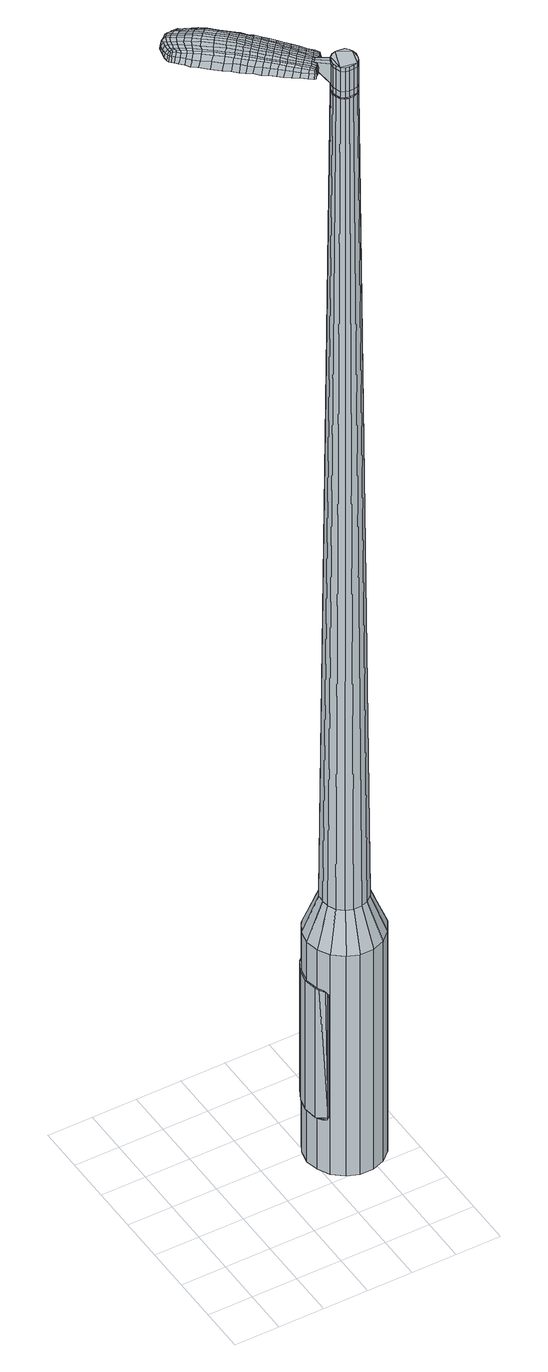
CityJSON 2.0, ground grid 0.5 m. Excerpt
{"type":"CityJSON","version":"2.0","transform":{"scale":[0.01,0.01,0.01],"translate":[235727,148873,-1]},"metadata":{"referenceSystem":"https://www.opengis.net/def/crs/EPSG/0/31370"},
"CityObjects":{
"object1":{"type":"GenericCityObject","attributes":{"cluster":100,"mean_distance_to_centroid":0.147,"new_centroid_x":235728.9,"new_centroid_y":148874.38,"mean_distance_to_camera":6.29,"H1":11.73,"H2":6.5,"Z_final":109.78,"cluster2":-1,"proj_x":235730.91,"proj_y":148871.99,"id_line":63006,"bearing_l":229.99,"distance":3.13,"orientation":"right","G_obj":139.99},"geometry":[{"type":"MultiSurface","lod":"2","boundaries":[[[0,1,2,3]],[[1,4,5,2]],[[4,6,7,5]],[[6,8,9,7]],[[8,10,11,9]],[[10,12,13,11]],[[12,14,15,13]],[[14,16,17,15]],[[16,18,19,17]],[[18,20,21,19]],[[20,22,23,21]],[[22,24,25,23]],[[24,26,27,25]],[[26,28,29,27]],[[28,30,31,29]],[[30,32,33,31]],[[32,34,35,33]],[[34,0,3,35]],[[36,37,38,39]],[[38,40,41,42]],[[41,43,42]],[[42,44,45,46]],[[45,47,46]],[[46,48,49,50]],[[49,51,50]],[[42,46,50,38]],[[50,52,39,38]],[[53,36,39]],[[2,5,7,35]],[[7,9,11,15]],[[11,13,15]],[[15,17,19,23]],[[19,21,23]],[[23,25,27,31]],[[27,29,31]],[[15,23,31,7]],[[31,33,35,7]],[[3,2,35]],[[1,0,54,55]],[[0,34,56,54]],[[34,32,57,56]],[[32,30,58,57]],[[30,28,59,58]],[[28,26,60,59]],[[26,24,61,60]],[[24,22,62,61]],[[22,20,63,62]],[[20,18,64,63]],[[18,16,65,64]],[[16,14,66,65]],[[14,12,67,66]],[[12,10,68,67]],[[10,8,69,68]],[[8,6,70,69]],[[6,4,71,70]],[[4,1,55,71]],[[55,54,72,73]],[[54,56,74,72]],[[56,57,75,74]],[[57,58,76,75]],[[58,59,77,76]],[[59,60,78,77]],[[60,61,79,78]],[[61,62,80,79]],[[62,63,81,80]],[[63,64,82,81]],[[64,65,83,82]],[[65,66,84,83]],[[66,67,85,84]],[[67,68,86,85]],[[68,69,87,86]],[[69,70,88,87]],[[70,71,89,88]],[[71,55,73,89]],[[90,91,92,93]],[[94,95,91,90]],[[96,97,95,94]],[[98,99,97,96]],[[100,101,99,98]],[[102,103,101,100]],[[104,105,103,102]],[[80,106,105,104]],[[107,108,106,80]],[[109,110,108,107]],[[83,111,110,109]],[[84,112,111,83]],[[85,113,112,84]],[[114,115,113,85]],[[116,117,115,114]],[[88,118,117,116]],[[119,120,118,88]],[[93,92,120,119]],[[121,122,123,124]],[[125,121,124,126]],[[127,125,126,128]],[[129,127,128,130]],[[131,129,130,132]],[[133,131,132,134]],[[135,133,134,136]],[[137,135,136,138]],[[139,137,138,140]],[[141,139,140,142]],[[143,141,142,144]],[[145,143,144,146]],[[147,145,146,148]],[[149,147,148,150]],[[151,149,150,152]],[[153,151,152,154]],[[73,72,90,93]],[[72,74,94,90]],[[74,75,96,94]],[[75,76,98,96]],[[76,77,100,98]],[[77,78,102,100]],[[78,79,104,102]],[[79,80,104]],[[81,107,80]],[[81,82,109,107]],[[82,83,109]],[[86,114,85]],[[86,87,116,114]],[[87,88,116]],[[89,119,88]],[[89,73,93,119]],[[155,156,92,91]],[[156,157,120,92]],[[157,118,120]],[[158,117,118]],[[158,159,115,117]],[[159,113,115]],[[160,110,111]],[[160,161,108,110]],[[161,106,108]],[[162,105,106]],[[162,163,103,105]],[[163,164,101,103]],[[164,165,99,101]],[[165,166,97,99]],[[166,167,95,97]],[[167,155,91,95]],[[39,52,153,168]],[[156,155,169,154]],[[53,39,168,122]],[[155,167,123,169]],[[36,53,122,121]],[[167,166,124,123]],[[37,36,121,125]],[[166,165,126,124]],[[38,37,125,127]],[[165,164,128,126]],[[40,38,127,129]],[[164,163,130,128]],[[41,40,129,131]],[[163,162,132,130]],[[43,41,131,133]],[[162,106,134,132]],[[42,43,133,135]],[[106,161,136,134]],[[44,42,135,137]],[[161,160,138,136]],[[45,44,137,139]],[[160,111,140,138]],[[47,45,139,141]],[[111,112,142,140]],[[46,47,141,143]],[[112,113,144,142]],[[48,46,143,145]],[[113,159,146,144]],[[49,48,145,147]],[[159,158,148,146]],[[51,49,147,149]],[[158,118,150,148]],[[50,51,149,151]],[[118,157,152,150]],[[52,50,151,153]],[[157,156,154,152]],[[153,154,170,171]],[[154,169,172,170]],[[169,123,173,172]],[[123,122,174,173]],[[122,168,175,174]],[[168,153,171,175]],[[176,177,178,179]],[[180,176,179,181]],[[176,180,182,183]],[[177,176,183,184]],[[185,186,187,188]],[[189,185,188,190]],[[185,189,191,192]],[[186,185,192,193]],[[194,195,196,197]],[[198,194,197,199]],[[194,198,200,201]],[[195,194,201,202]],[[203,204,205,206]],[[207,203,206,208]],[[203,207,209,210]],[[204,203,210,211]],[[212,213,214,215]],[[216,212,215,217]],[[212,216,218,219]],[[213,212,219,220]],[[221,222,223,224]],[[225,221,224,226]],[[221,225,227,228]],[[222,221,228,229]],[[230,231,232,233]],[[222,230,233,223]],[[230,222,229,234]],[[231,230,234,235]],[[236,237,238,239]],[[231,236,239,232]],[[236,231,235,240]],[[237,236,240,241]],[[242,180,181,243]],[[237,242,243,238]],[[242,237,241,244]],[[180,242,244,182]],[[245,246,247,248]],[[249,245,248,250]],[[245,249,251,252]],[[246,245,252,253]],[[254,255,256,257]],[[246,254,257,247]],[[254,246,253,258]],[[255,254,258,259]],[[260,261,262,263]],[[255,260,263,256]],[[260,255,259,264]],[[261,260,264,265]],[[266,267,268,269]],[[261,266,269,262]],[[266,261,265,270]],[[267,266,270,271]],[[272,177,184,273]],[[267,272,273,268]],[[272,267,271,274]],[[177,272,274,178]],[[275,276,277,278]],[[279,275,278,280]],[[275,279,281,282]],[[276,275,282,283]],[[284,285,286,287]],[[276,284,287,277]],[[284,276,283,288]],[[285,284,288,289]],[[290,291,292,293]],[[285,290,293,286]],[[290,285,289,294]],[[291,290,294,295]],[[296,189,190,297]],[[291,296,297,292]],[[296,291,295,298]],[[189,296,298,191]],[[299,300,301,302]],[[303,299,302,304]],[[299,303,305,306]],[[300,299,306,307]],[[308,309,310,311]],[[300,308,311,301]],[[308,300,307,312]],[[309,308,312,313]],[[314,315,316,317]],[[309,314,317,310]],[[314,309,313,318]],[[315,314,318,319]],[[320,321,322,323]],[[315,320,323,316]],[[320,315,319,324]],[[321,320,324,325]],[[326,186,193,327]],[[321,326,327,322]],[[326,321,325,328]],[[186,326,328,187]],[[329,215,214,330]],[[331,329,330,332]],[[329,331,333,334]],[[215,329,334,217]],[[335,331,332,336]],[[337,335,336,338]],[[335,337,339,340]],[[331,335,340,333]],[[341,337,338,342]],[[343,341,342,344]],[[341,343,345,346]],[[337,341,346,339]],[[347,343,344,348]],[[349,347,348,350]],[[347,349,351,352]],[[343,347,352,345]],[[353,349,350,354]],[[204,353,354,205]],[[353,204,211,355]],[[349,353,355,351]],[[356,357,202,201]],[[358,356,201,200]],[[356,358,359,360]],[[357,356,360,361]],[[362,363,361,360]],[[364,362,360,359]],[[362,364,365,366]],[[363,362,366,367]],[[368,369,367,366]],[[370,368,366,365]],[[368,370,371,372]],[[369,368,372,373]],[[374,375,373,372]],[[376,374,372,371]],[[374,376,209,207]],[[375,374,207,208]],[[377,378,379,380]],[[279,377,380,281]],[[377,279,280,381]],[[378,377,381,382]],[[383,198,199,384]],[[378,383,384,379]],[[383,378,382,385]],[[198,383,385,200]],[[386,387,388,389]],[[225,386,389,227]],[[386,225,226,390]],[[387,386,390,391]],[[392,393,394,395]],[[387,392,395,388]],[[392,387,391,396]],[[393,392,396,397]],[[398,195,202,399]],[[393,398,399,394]],[[398,393,397,400]],[[195,398,400,196]],[[401,402,403,404]],[[183,401,404,184]],[[401,183,182,405]],[[402,401,405,406]],[[407,408,409,410]],[[402,407,410,403]],[[407,402,406,411]],[[408,407,411,412]],[[413,206,205,414]],[[408,413,414,409]],[[413,408,412,415]],[[206,413,415,208]],[[416,417,418,419]],[[188,416,419,190]],[[416,188,187,420]],[[417,416,420,421]],[[422,210,209,423]],[[417,422,423,418]],[[422,417,421,424]],[[210,422,424,211]],[[425,426,427,428]],[[303,425,428,305]],[[425,303,304,429]],[[426,425,429,430]],[[431,216,217,432]],[[426,431,432,427]],[[431,426,430,433]],[[216,431,433,218]],[[434,435,436,437]],[[249,434,437,251]],[[434,249,250,438]],[[435,434,438,439]],[[440,441,442,443]],[[435,440,443,436]],[[440,435,439,444]],[[441,440,444,445]],[[446,213,220,447]],[[441,446,447,442]],[[446,441,445,448]],[[213,446,448,214]],[[449,450,439,438]],[[248,449,438,250]],[[449,248,247,451]],[[450,449,451,452]],[[453,454,445,444]],[[450,453,444,439]],[[453,450,452,455]],[[454,453,455,456]],[[457,330,214,448]],[[454,457,448,445]],[[457,454,456,458]],[[330,457,458,332]],[[459,460,461,462]],[[306,459,462,307]],[[459,306,305,428]],[[460,459,428,427]],[[463,334,333,464]],[[460,463,464,461]],[[463,460,427,432]],[[334,463,432,217]],[[465,466,452,451]],[[257,465,451,247]],[[465,257,256,467]],[[466,465,467,468]],[[469,470,456,455]],[[466,469,455,452]],[[469,466,468,471]],[[470,469,471,472]],[[473,336,332,458]],[[470,473,458,456]],[[473,470,472,474]],[[336,473,474,338]],[[475,476,477,478]],[[312,475,478,313]],[[475,312,307,462]],[[476,475,462,461]],[[479,340,339,480]],[[476,479,480,477]],[[479,476,461,464]],[[340,479,464,333]],[[481,482,468,467]],[[263,481,467,256]],[[481,263,262,483]],[[482,481,483,484]],[[485,486,472,471]],[[482,485,471,468]],[[485,482,484,487]],[[486,485,487,488]],[[489,342,338,474]],[[486,489,474,472]],[[489,486,488,490]],[[342,489,490,344]],[[491,492,493,494]],[[318,491,494,319]],[[491,318,313,478]],[[492,491,478,477]],[[495,346,345,496]],[[492,495,496,493]],[[495,492,477,480]],[[346,495,480,339]],[[497,498,484,483]],[[269,497,483,262]],[[497,269,268,499]],[[498,497,499,500]],[[501,502,488,487]],[[498,501,487,484]],[[501,498,500,503]],[[502,501,503,504]],[[505,348,344,490]],[[502,505,490,488]],[[505,502,504,506]],[[348,505,506,350]],[[507,508,509,510]],[[324,507,510,325]],[[507,324,319,494]],[[508,507,494,493]],[[511,352,351,512]],[[508,511,512,509]],[[511,508,493,496]],[[352,511,496,345]],[[513,514,500,499]],[[273,513,499,268]],[[513,273,184,404]],[[514,513,404,403]],[[515,516,504,503]],[[514,515,503,500]],[[515,514,403,410]],[[516,515,410,409]],[[517,354,350,506]],[[516,517,506,504]],[[517,516,409,414]],[[354,517,414,205]],[[518,519,421,420]],[[328,518,420,187]],[[518,328,325,510]],[[519,518,510,509]],[[520,355,211,424]],[[519,520,424,421]],[[520,519,509,512]],[[355,520,512,351]],[[521,522,382,381]],[[278,521,381,280]],[[521,278,277,523]],[[522,521,523,524]],[[525,358,200,385]],[[522,525,385,382]],[[525,522,524,526]],[[358,525,526,359]],[[527,528,529,530]],[[228,527,530,229]],[[527,228,227,389]],[[528,527,389,388]],[[531,532,533,534]],[[528,531,534,529]],[[531,528,388,395]],[[532,531,395,394]],[[535,357,361,536]],[[532,535,536,533]],[[535,532,394,399]],[[357,535,399,202]],[[537,538,524,523]],[[287,537,523,277]],[[537,287,286,539]],[[538,537,539,540]],[[541,364,359,526]],[[538,541,526,524]],[[541,538,540,542]],[[364,541,542,365]],[[543,544,545,546]],[[234,543,546,235]],[[543,234,229,530]],[[544,543,530,529]],[[547,548,549,550]],[[544,547,550,545]],[[547,544,529,534]],[[548,547,534,533]],[[551,363,367,552]],[[548,551,552,549]],[[551,548,533,536]],[[363,551,536,361]],[[553,554,540,539]],[[293,553,539,286]],[[553,293,292,555]],[[554,553,555,556]],[[557,370,365,542]],[[554,557,542,540]],[[557,554,556,558]],[[370,557,558,371]],[[559,560,561,562]],[[240,559,562,241]],[[559,240,235,546]],[[560,559,546,545]],[[563,564,565,566]],[[560,563,566,561]],[[563,560,545,550]],[[564,563,550,549]],[[567,369,373,568]],[[564,567,568,565]],[[567,564,549,552]],[[369,567,552,367]],[[569,570,556,555]],[[297,569,555,292]],[[569,297,190,419]],[[570,569,419,418]],[[571,376,371,558]],[[570,571,558,556]],[[571,570,418,423]],[[376,571,423,209]],[[572,573,406,405]],[[244,572,405,182]],[[572,244,241,562]],[[573,572,562,561]],[[574,575,412,411]],[[573,574,411,406]],[[574,573,561,566]],[[575,574,566,565]],[[576,375,208,415]],[[575,576,415,412]],[[576,575,565,568]],[[375,576,568,373]],[[577,578,579,580]],[[580,579,581,582]],[[583,581,579,584]],[[584,579,578,585]],[[586,587,588,589]],[[589,588,590,591]],[[592,590,588,593]],[[593,588,587,594]],[[595,596,597,598]],[[598,597,599,600]],[[601,599,597,602]],[[602,597,596,603]],[[604,605,606,607]],[[607,606,608,609]],[[610,608,606,611]],[[611,606,605,612]],[[613,614,615,616]],[[616,615,617,618]],[[619,617,615,620]],[[620,615,614,621]],[[622,623,624,625]],[[625,624,626,627]],[[628,626,624,629]],[[629,624,623,630]],[[631,632,633,634]],[[634,633,623,622]],[[630,623,633,635]],[[635,633,632,636]],[[637,638,639,640]],[[640,639,632,631]],[[636,632,639,641]],[[641,639,638,642]],[[582,581,643,644]],[[644,643,638,637]],[[642,638,643,645]],[[645,643,581,583]],[[646,647,648,649]],[[649,648,650,651]],[[652,650,648,653]],[[653,648,647,654]],[[655,656,657,658]],[[658,657,647,646]],[[654,647,657,659]],[[659,657,656,660]],[[661,662,663,664]],[[664,663,656,655]],[[660,656,663,665]],[[665,663,662,666]],[[667,668,669,670]],[[670,669,662,661]],[[666,662,669,671]],[[671,669,668,672]],[[585,578,673,674]],[[674,673,668,667]],[[672,668,673,675]],[[675,673,578,577]],[[676,677,678,679]],[[679,678,680,681]],[[682,680,678,683]],[[683,678,677,684]],[[685,686,687,688]],[[688,687,677,676]],[[684,677,687,689]],[[689,687,686,690]],[[691,692,693,694]],[[694,693,686,685]],[[690,686,693,695]],[[695,693,692,696]],[[591,590,697,698]],[[698,697,692,691]],[[696,692,697,699]],[[699,697,590,592]],[[700,701,702,703]],[[703,702,704,705]],[[706,704,702,707]],[[707,702,701,708]],[[709,710,711,712]],[[712,711,701,700]],[[708,701,711,713]],[[713,711,710,714]],[[715,716,717,718]],[[718,717,710,709]],[[714,710,717,719]],[[719,717,716,720]],[[721,722,723,724]],[[724,723,716,715]],[[720,716,723,725]],[[725,723,722,726]],[[594,587,727,728]],[[728,727,722,721]],[[726,722,727,729]],[[729,727,587,586]],[[613,616,730,731]],[[731,730,732,733]],[[734,732,730,735]],[[735,730,616,618]],[[733,732,736,737]],[[737,736,738,739]],[[740,738,736,741]],[[741,736,732,734]],[[739,738,742,743]],[[743,742,744,745]],[[746,744,742,747]],[[747,742,738,740]],[[745,744,748,749]],[[749,748,750,751]],[[752,750,748,753]],[[753,748,744,746]],[[751,750,754,755]],[[755,754,605,604]],[[612,605,754,756]],[[756,754,750,752]],[[603,757,758,602]],[[602,758,759,601]],[[760,759,758,761]],[[761,758,757,762]],[[762,763,764,761]],[[761,764,765,760]],[[766,765,764,767]],[[767,764,763,768]],[[768,769,770,767]],[[767,770,771,766]],[[772,771,770,773]],[[773,770,769,774]],[[774,775,776,773]],[[773,776,777,772]],[[610,777,776,608]],[[608,776,775,609]],[[778,779,780,781]],[[781,780,680,682]],[[681,680,780,782]],[[782,780,779,783]],[[600,599,784,785]],[[785,784,779,778]],[[783,779,784,786]],[[786,784,599,601]],[[787,788,789,790]],[[790,789,626,628]],[[627,626,789,791]],[[791,789,788,792]],[[793,794,795,796]],[[796,795,788,787]],[[792,788,795,797]],[[797,795,794,798]],[[603,596,799,800]],[[800,799,794,793]],[[798,794,799,801]],[[801,799,596,595]],[[802,803,804,805]],[[805,804,584,585]],[[583,584,804,806]],[[806,804,803,807]],[[808,809,810,811]],[[811,810,803,802]],[[807,803,810,812]],[[812,810,809,813]],[[604,607,814,815]],[[815,814,809,808]],[[813,809,814,816]],[[816,814,607,609]],[[817,818,819,820]],[[820,819,589,591]],[[586,589,819,821]],[[821,819,818,822]],[[610,611,823,824]],[[824,823,818,817]],[[822,818,823,825]],[[825,823,611,612]],[[826,827,828,829]],[[829,828,704,706]],[[705,704,828,830]],[[830,828,827,831]],[[618,617,832,833]],[[833,832,827,826]],[[831,827,832,834]],[[834,832,617,619]],[[835,836,837]],[[837,836,650,652]],[[651,650,836,838]],[[839,840,841,842]],[[842,841,836,835]],[[838,836,841,843]],[[843,841,840,844]],[[621,614,845,846]],[[846,845,840,839]],[[844,840,845,847]],[[847,845,614,613]],[[848,849,838]],[[838,849,649,651]],[[646,649,849,850]],[[850,849,848,851]],[[844,852,853,843]],[[843,853,848,838]],[[851,848,853,854]],[[854,853,852,855]],[[613,731,856,847]],[[847,856,852,844]],[[855,852,856,857]],[[857,856,731,733]],[[858,859,860]],[[860,859,707,708]],[[706,707,859,829]],[[829,859,858,826]],[[734,735,861,862]],[[862,861,858,860]],[[826,858,861,833]],[[833,861,735,618]],[[851,863,864,850]],[[850,864,658,646]],[[655,658,864,865]],[[865,864,863,866]],[[855,867,868,854]],[[854,868,863,851]],[[866,863,868,869]],[[869,868,867,870]],[[733,737,871,857]],[[857,871,867,855]],[[870,867,871,872]],[[872,871,737,739]],[[873,874,875,876]],[[876,875,713,714]],[[708,713,875,860]],[[875,874,860]],[[740,741,877,878]],[[878,877,874,873]],[[860,874,877,862]],[[862,877,741,734]],[[866,879,880,865]],[[865,880,664,655]],[[661,664,880,881]],[[881,880,879,882]],[[870,883,884,869]],[[869,884,879,866]],[[882,879,884,885]],[[885,884,883,886]],[[739,743,887,872]],[[872,887,883,870]],[[886,883,887,888]],[[888,887,743,745]],[[889,890,891,892]],[[892,891,719,720]],[[714,719,891,876]],[[876,891,890,873]],[[746,747,893,894]],[[894,893,890,889]],[[873,890,893,878]],[[878,893,747,740]],[[882,895,896,881]],[[881,896,670,661]],[[667,670,896,897]],[[897,896,895,898]],[[886,899,900,885]],[[885,900,895,882]],[[898,895,900,901]],[[901,900,899,902]],[[745,749,903,888]],[[888,903,899,886]],[[902,899,903,904]],[[904,903,749,751]],[[905,906,907,908]],[[908,907,725,726]],[[720,725,907,892]],[[892,907,906,889]],[[752,753,909,910]],[[910,909,906,905]],[[889,906,909,894]],[[894,909,753,746]],[[898,911,912,897]],[[897,912,674,667]],[[585,674,912,805]],[[805,912,911,802]],[[902,913,914,901]],[[901,914,911,898]],[[802,911,914,811]],[[811,914,913,808]],[[751,755,915,904]],[[904,915,913,902]],[[808,913,915,815]],[[815,915,755,604]],[[822,916,917,821]],[[821,917,729,586]],[[726,729,917,908]],[[908,917,916,905]],[[612,756,918,825]],[[825,918,916,822]],[[905,916,918,910]],[[910,918,756,752]],[[783,919,920,782]],[[782,920,679,681]],[[676,679,920,921]],[[921,920,919,922]],[[601,759,923,786]],[[786,923,919,783]],[[922,919,923,924]],[[924,923,759,760]],[[925,926,927,928]],[[928,927,629,630]],[[628,629,927,790]],[[790,927,926,787]],[[929,930,931,932]],[[932,931,926,925]],[[787,926,931,796]],[[796,931,930,793]],[[762,757,933,934]],[[934,933,930,929]],[[793,930,933,800]],[[800,933,757,603]],[[922,935,936,921]],[[921,936,688,676]],[[685,688,936,937]],[[937,936,935,938]],[[760,765,939,924]],[[924,939,935,922]],[[938,935,939,940]],[[940,939,765,766]],[[941,942,943,944]],[[944,943,635,636]],[[630,635,943,928]],[[928,943,942,925]],[[945,946,947,948]],[[948,947,942,941]],[[925,942,947,932]],[[932,947,946,929]],[[768,763,949,950]],[[950,949,946,945]],[[929,946,949,934]],[[934,949,763,762]],[[938,951,952,937]],[[937,952,694,685]],[[691,694,952,953]],[[953,952,951,954]],[[766,771,955,940]],[[940,955,951,938]],[[954,951,955,956]],[[956,955,771,772]],[[957,958,959,960]],[[960,959,641,642]],[[636,641,959,944]],[[944,959,958,941]],[[961,962,963,964]],[[964,963,958,957]],[[941,958,963,948]],[[948,963,962,945]],[[774,769,965,966]],[[966,965,962,961]],[[945,962,965,950]],[[950,965,769,768]],[[954,967,968,953]],[[953,968,698,691]],[[591,698,968,820]],[[820,968,967,817]],[[772,777,969,956]],[[956,969,967,954]],[[817,967,969,824]],[[824,969,777,610]],[[807,970,971,806]],[[806,971,645,583]],[[642,645,971,960]],[[960,971,970,957]],[[813,972,973,812]],[[812,973,970,807]],[[957,970,973,964]],[[964,973,972,961]],[[609,775,974,816]],[[816,974,972,813]],[[961,972,974,966]],[[966,974,775,774]],[[577,580,179,178]],[[580,582,181,179]],[[592,593,192,191]],[[593,594,193,192]],[[595,598,197,196]],[[598,600,199,197]],[[619,620,219,218]],[[620,621,220,219]],[[622,625,224,223]],[[625,627,226,224]],[[631,634,233,232]],[[634,622,223,233]],[[637,640,239,238]],[[640,631,232,239]],[[582,644,243,181]],[[644,637,238,243]],[[652,653,252,251]],[[653,654,253,252]],[[654,659,258,253]],[[659,660,259,258]],[[660,665,264,259]],[[665,666,265,264]],[[666,671,270,265]],[[671,672,271,270]],[[672,675,274,271]],[[675,577,178,274]],[[682,683,282,281]],[[683,684,283,282]],[[684,689,288,283]],[[689,690,289,288]],[[690,695,294,289]],[[695,696,295,294]],[[696,699,298,295]],[[699,592,191,298]],[[700,703,302,301]],[[703,705,304,302]],[[709,712,311,310]],[[712,700,301,311]],[[715,718,317,316]],[[718,709,310,317]],[[721,724,323,322]],[[724,715,316,323]],[[594,728,327,193]],[[728,721,322,327]],[[778,781,380,379]],[[781,682,281,380]],[[600,785,384,199]],[[785,778,379,384]],[[627,791,390,226]],[[791,792,391,390]],[[792,797,396,391]],[[797,798,397,396]],[[798,801,400,397]],[[801,595,196,400]],[[705,830,429,304]],[[830,831,430,429]],[[831,834,433,430]],[[834,619,218,433]],[[835,837,437,436]],[[837,652,251,437]],[[839,842,443,442]],[[842,835,436,443]],[[621,846,447,220]],[[846,839,442,447]],[[975,976,977,978]],[[979,980,978,977]],[[981,982,983,984]],[[985,986,987,988]],[[976,989,990,977]],[[991,979,977,990]],[[992,981,984,993]],[[994,995,986,985]],[[989,996,997,990]],[[997,998,991,990]],[[999,992,993,1000]],[[1001,995,994,1002]],[[996,1003,1004,997]],[[1004,1005,998,997]],[[1006,999,1000,1007]],[[1008,1001,1002,1009]],[[1010,1011,1012,1013]],[[1014,1015,1011,1010]],[[1014,1016,1017,1015]],[[1016,1018,1019,1017]],[[1020,1021,1022,1023]],[[1024,1021,1020]],[[1025,1026,1021,1024]],[[1027,1028,1026,1025]],[[1023,1012,1011,1020]],[[1020,1011,1015,1024]],[[1015,1017,1025,1024]],[[1017,1019,1027,1025]],[[984,983,980,979]],[[993,984,979,991]],[[998,1000,993,991]],[[1005,1007,1000,998]],[[985,988,982,981]],[[994,985,981,992]],[[1002,994,992,999]],[[1009,1002,999,1006]],[[986,1010,1013,987]],[[995,1014,1010,986]],[[1016,1014,995,1001]],[[1018,1016,1001,1008]],[[1029,1030,1031,1032]],[[1031,1033,1034,1035]],[[1031,1035,1036,1037]],[[1031,1037,1032]],[[1038,1029,1032,1039]],[[1040,1039,1032,1041]],[[1042,1041,1032]],[[1043,1031,1030,1044]],[[1045,1043,1044,1046]],[[1047,1045,1046,1048]],[[1049,1047,1048,1050]],[[1051,1049,1050,1052]],[[1052,1053,1054,1055]],[[1052,1055,1056,1057]],[[1052,1057,1058,1059]],[[1058,1060,1061,1062]],[[1058,1062,1063,1064]],[[1058,1064,1059]],[[1052,1059,1051]],[[1065,1066,1030,1029]],[[1067,1068,1033,1031]],[[1069,1070,1042,1032]],[[1066,1071,1044,1030]],[[1072,1067,1031,1043]],[[1071,1073,1046,1044]],[[1074,1072,1043,1045]],[[1073,1075,1048,1046]],[[1076,1074,1045,1047]],[[1075,1077,1050,1048]],[[1078,1076,1047,1049]],[[1077,1079,1052,1050]],[[1080,1078,1049,1051]],[[1079,1081,1053,1052]],[[1082,1083,1060,1058]],[[1084,1080,1051,1059]],[[1054,1053,1081,1085]],[[1055,1054,1085,1086]],[[1056,1055,1086,1087]],[[1057,1056,1087,1088]],[[1058,1057,1088,1082]],[[1089,1065,1029,1038]],[[1090,1089,1038,1039]],[[1091,1090,1039,1040]],[[1092,1091,1040,1041]],[[1070,1092,1041,1042]],[[1034,1033,1068,1093]],[[1061,1060,1083,1094]],[[1035,1034,1093,1095]],[[1036,1035,1095,1096]],[[1037,1036,1096,1097]],[[1032,1037,1097,1069]],[[1062,1061,1094,1098]],[[1063,1062,1098,1099]],[[1064,1063,1099,1100]],[[1059,1064,1100,1084]]]}]}
},
"vertices":[
[155,165,384],[167,175,384],[167,175,96],[155,165,96],[180,180,384],[180,180,96],[195,180,384],[195,180,96],[209,175,384],[209,175,96],[220,165,384],[220,165,96],[228,153,384],[228,153,96],[230,138,384],[230,138,96],[228,124,384],[228,124,96],[220,111,384],[220,111,96],[209,101,384],[209,101,96],[195,96,384],[195,96,96],[180,96,384],[180,96,96],[167,101,384],[167,101,96],[155,111,384],[155,111,96],[148,124,384],[148,124,96],[145,138,384],[145,138,96],[148,153,384],[148,153,96],[174,138,1524],[175,134,1524],[177,129,1524],[177,147,1524],[181,126,1524],[185,125,1524],[195,126,1524],[190,125,1524],[198,129,1524],[200,134,1524],[200,143,1524],[201,138,1524],[198,147,1524],[195,150,1524],[185,151,1524],[190,151,1524],[181,150,1524],[175,143,1524],[168,154,429],[175,160,429],[164,147,429],[163,138,429],[164,130,429],[168,122,429],[175,116,429],[183,113,429],[192,113,429],[200,116,429],[207,122,429],[211,129,429],[213,138,429],[211,147,429],[207,154,429],[200,160,429],[192,163,429],[183,163,429],[177,147,1483],[181,150,1483],[175,143,1483],[174,138,1483],[175,134,1483],[177,129,1483],[181,126,1483],[185,125,1483],[190,125,1483],[195,126,1483],[198,129,1483],[200,134,1483],[201,138,1483],[200,143,1483],[198,147,1483],[195,150,1483],[190,151,1483],[185,151,1483],[178,146,1483],[178,146,1485],[181,149,1485],[181,149,1483],[176,143,1483],[176,143,1485],[175,138,1483],[175,138,1485],[176,134,1483],[176,134,1485],[178,130,1483],[178,130,1485],[181,127,1483],[181,127,1485],[186,125,1483],[186,125,1485],[190,125,1485],[194,127,1483],[194,127,1485],[198,130,1483],[198,130,1485],[200,134,1485],[201,138,1485],[200,143,1485],[198,146,1483],[198,146,1485],[194,149,1483],[194,149,1485],[190,151,1485],[186,151,1483],[186,151,1485],[174,138,1519],[175,143,1519],[175,143,1493],[174,138,1493],[175,134,1519],[175,134,1493],[177,129,1519],[177,129,1493],[181,126,1519],[181,126,1493],[185,125,1519],[185,125,1493],[190,125,1519],[190,125,1493],[195,126,1519],[195,126,1493],[198,129,1519],[198,129,1493],[200,134,1519],[200,134,1493],[201,138,1519],[201,138,1493],[200,143,1519],[200,143,1493],[198,147,1519],[198,147,1493],[195,150,1519],[195,150,1493],[190,151,1519],[190,151,1493],[185,151,1519],[185,151,1493],[181,150,1519],[181,150,1493],[177,147,1485],[181,150,1485],[185,151,1485],[195,150,1485],[198,147,1485],[198,129,1485],[195,126,1485],[185,125,1485],[181,126,1485],[177,129,1485],[175,134,1485],[174,138,1485],[175,143,1485],[177,147,1519],[177,147,1493],[165,161,1513],[165,161,1518],[163,159,1513],[161,156,1513],[161,156,1518],[163,159,1518],[119,221,1519],[124,217,1518],[124,219,1509],[119,223,1510],[113,227,1519],[113,229,1510],[112,225,1526],[119,220,1525],[124,215,1525],[94,192,1519],[100,188,1518],[101,188,1525],[96,193,1525],[87,197,1519],[89,198,1526],[85,197,1510],[92,192,1510],[98,187,1509],[49,253,1519],[52,255,1519],[51,256,1513],[48,253,1513],[47,249,1519],[47,249,1513],[49,248,1524],[50,252,1524],[53,254,1524],[106,205,1530],[112,200,1529],[114,203,1529],[108,208,1530],[99,211,1531],[101,214,1531],[96,208,1530],[104,202,1530],[109,198,1529],[168,153,1512],[170,155,1512],[169,156,1517],[167,154,1517],[166,151,1512],[165,152,1517],[165,151,1506],[167,154,1506],[169,156,1506],[73,258,1519],[76,257,1519],[76,258,1512],[73,260,1512],[71,259,1518],[71,261,1512],[71,258,1522],[72,257,1523],[75,255,1524],[80,254,1519],[84,251,1519],[84,252,1512],[80,256,1512],[79,253,1524],[84,249,1525],[89,247,1519],[95,242,1519],[95,244,1511],[89,249,1511],[88,246,1526],[95,241,1526],[104,235,1519],[104,237,1510],[103,233,1526],[173,171,1513],[167,176,1513],[167,175,1518],[173,169,1517],[177,167,1512],[175,167,1516],[177,168,1506],[173,172,1507],[167,177,1507],[162,181,1514],[156,186,1515],[156,185,1520],[162,180,1519],[162,183,1507],[156,188,1507],[151,191,1515],[146,197,1516],[145,195,1522],[151,190,1521],[151,193,1508],[146,198,1508],[140,202,1517],[135,207,1517],[135,205,1524],[140,200,1523],[140,204,1508],[135,209,1509],[130,212,1518],[129,210,1524],[130,214,1509],[49,232,1519],[51,229,1519],[53,230,1524],[50,232,1523],[48,234,1518],[49,234,1522],[46,233,1512],[48,231,1512],[50,229,1512],[55,226,1519],[59,222,1519],[60,222,1525],[56,226,1524],[53,225,1512],[57,221,1512],[63,217,1519],[69,212,1519],[71,213,1526],[65,218,1526],[61,217,1511],[67,212,1511],[78,205,1519],[80,205,1526],[76,205,1510],[153,148,1513],[147,152,1513],[146,152,1507],[152,147,1507],[158,145,1512],[157,144,1506],[158,146,1516],[154,148,1517],[148,153,1518],[141,157,1514],[135,161,1515],[133,161,1507],[139,156,1507],[142,157,1519],[136,162,1520],[129,166,1515],[123,170,1516],[121,170,1508],[127,165,1508],[131,166,1521],[125,171,1522],[117,174,1517],[111,179,1517],[109,179,1509],[115,174,1508],[119,175,1523],[113,179,1524],[105,183,1518],[103,183,1509],[107,184,1524],[163,158,1519],[165,160,1519],[157,162,1520],[159,164,1520],[155,160,1520],[161,155,1519],[151,167,1522],[153,169,1522],[146,172,1523],[147,174,1523],[144,170,1523],[149,165,1521],[140,177,1524],[142,179,1524],[134,181,1525],[136,184,1525],[132,179,1525],[138,174,1524],[129,186,1526],[131,188,1526],[123,191,1527],[125,193,1527],[121,188,1527],[126,184,1526],[117,196,1528],[119,198,1528],[115,193,1528],[53,250,1527],[55,252,1527],[51,246,1526],[54,243,1527],[56,247,1528],[59,250,1528],[61,243,1529],[63,245,1529],[59,239,1528],[64,234,1530],[67,238,1530],[69,241,1530],[72,233,1531],[75,236,1531],[70,230,1530],[77,224,1531],[79,227,1531],[82,230,1531],[89,219,1531],[91,222,1531],[87,216,1531],[47,236,1518],[46,239,1519],[45,239,1513],[45,235,1513],[48,235,1523],[48,238,1523],[46,244,1519],[46,244,1513],[48,243,1524],[68,260,1518],[66,260,1518],[66,259,1523],[69,259,1523],[68,261,1513],[65,261,1513],[62,260,1519],[58,259,1519],[59,258,1524],[63,259,1523],[62,261,1513],[57,260,1513],[55,258,1519],[56,257,1524],[54,258,1513],[118,218,1528],[117,217,1528],[122,212,1528],[123,213,1527],[111,224,1528],[110,223,1529],[115,215,1529],[112,212,1530],[118,208,1529],[120,210,1528],[108,221,1529],[106,219,1530],[110,210,1530],[116,205,1529],[103,216,1531],[97,194,1528],[98,195,1529],[91,201,1529],[90,199,1528],[103,189,1527],[104,191,1528],[101,199,1529],[94,204,1530],[107,194,1528],[160,144,1512],[161,146,1512],[161,147,1517],[160,145,1517],[159,144,1506],[160,146,1506],[164,148,1512],[163,149,1517],[163,148,1506],[177,165,1512],[176,163,1512],[176,164,1506],[177,166,1506],[176,165,1517],[175,164,1517],[175,161,1512],[173,159,1512],[173,160,1506],[175,162,1506],[174,162,1517],[172,160,1517],[171,157,1512],[171,158,1506],[170,158,1517],[172,168,1519],[171,167,1519],[166,173,1520],[165,172,1520],[169,165,1519],[168,163,1519],[164,170,1520],[162,168,1520],[166,161,1519],[161,166,1520],[155,149,1519],[157,150,1519],[151,155,1520],[149,153,1520],[159,153,1519],[153,157,1520],[161,179,1521],[160,177,1521],[155,184,1522],[154,182,1522],[158,175,1521],[157,173,1521],[153,180,1522],[151,178,1523],[155,171,1522],[149,176,1523],[144,158,1521],[145,159,1521],[139,164,1522],[138,162,1522],[147,162,1521],[141,167,1522],[150,189,1523],[149,187,1523],[145,194,1524],[143,192,1524],[147,185,1523],[145,183,1524],[142,190,1525],[140,188,1525],[144,181,1524],[138,186,1525],[132,167,1523],[133,169,1523],[127,173,1524],[126,171,1524],[135,171,1524],[130,176,1525],[139,199,1525],[138,197,1525],[134,204,1526],[133,202,1526],[136,195,1526],[134,193,1526],[131,200,1527],[129,198,1527],[132,191,1526],[127,196,1527],[120,176,1525],[121,178,1525],[116,182,1526],[114,180,1526],[124,180,1526],[118,185,1527],[128,209,1527],[127,207,1527],[125,205,1527],[123,203,1528],[121,200,1528],[108,185,1527],[110,187,1527],[112,190,1528],[50,234,1525],[50,237,1525],[53,231,1526],[52,234,1526],[50,241,1526],[53,238,1527],[71,257,1525],[68,257,1525],[71,255,1526],[73,255,1525],[65,257,1525],[61,256,1526],[65,254,1527],[68,255,1526],[58,255,1526],[61,252,1527],[56,228,1526],[56,230,1527],[61,224,1527],[61,226,1528],[57,235,1528],[62,230,1529],[78,252,1526],[75,252,1527],[80,248,1528],[82,249,1527],[72,251,1527],[69,250,1528],[75,245,1529],[78,247,1528],[66,248,1528],[72,243,1530],[65,219,1528],[66,222,1529],[72,214,1528],[73,216,1529],[68,226,1529],[74,220,1530],[87,245,1528],[85,244,1528],[92,239,1529],[94,240,1528],[83,243,1529],[80,241,1530],[87,235,1530],[89,237,1530],[77,239,1530],[84,233,1531],[81,207,1529],[82,209,1529],[84,212,1530],[102,232,1528],[101,231,1529],[99,229,1530],[96,227,1530],[94,224,1531],[123,217,1509],[123,215,1518],[118,220,1518],[118,222,1509],[111,226,1519],[111,228,1510],[111,224,1525],[117,218,1525],[123,213,1525],[103,190,1525],[101,189,1518],[95,194,1518],[97,194,1525],[88,199,1519],[90,199,1525],[87,199,1510],[93,193,1509],[99,189,1509],[52,254,1513],[53,254,1519],[51,251,1519],[50,252,1513],[49,248,1519],[49,248,1513],[51,247,1524],[52,250,1524],[54,253,1524],[113,203,1528],[111,201,1528],[106,205,1529],[108,208,1529],[99,211,1529],[101,214,1529],[97,208,1529],[103,203,1529],[109,198,1528],[167,157,1516],[168,157,1512],[166,155,1512],[166,155,1516],[164,152,1512],[164,153,1516],[163,153,1506],[165,155,1506],[167,157,1506],[75,257,1512],[75,255,1519],[72,257,1518],[72,258,1512],[70,258,1518],[70,259,1512],[70,257,1522],[71,255,1523],[74,254,1523],[83,251,1512],[83,249,1519],[78,252,1519],[79,254,1512],[78,251,1524],[83,248,1525],[94,243,1511],[94,241,1519],[88,246,1519],[88,247,1511],[87,244,1525],[93,239,1526],[102,233,1519],[102,235,1510],[102,232,1526],[166,173,1518],[166,175,1513],[171,169,1513],[171,168,1517],[175,166,1512],[174,166,1515],[175,167,1506],[171,171,1506],[166,176,1507],[155,184,1520],[155,185,1514],[160,180,1514],[160,178,1519],[160,181,1507],[155,187,1507],[144,194,1522],[144,195,1516],[150,190,1515],[149,189,1521],[150,192,1508],[144,197,1508],[133,204,1523],[133,205,1517],[139,200,1516],[139,199,1522],[139,202,1508],[133,207,1508],[128,210,1517],[128,209,1524],[128,212,1509],[54,231,1523],[53,230,1519],[51,233,1518],[52,233,1523],[50,234,1518],[51,235,1522],[48,234,1512],[49,232,1512],[51,230,1512],[62,224,1525],[60,223,1519],[56,227,1519],[58,228,1524],[55,227,1512],[59,223,1512],[72,214,1526],[71,214,1519],[65,219,1519],[66,219,1525],[63,219,1511],[69,213,1511],[79,206,1519],[81,207,1526],[77,206,1510],[147,154,1507],[148,154,1513],[154,149,1513],[153,149,1506],[158,146,1512],[157,146,1506],[158,148,1515],[155,150,1517],[149,154,1518],[134,162,1507],[136,163,1514],[142,158,1514],[141,158,1507],[143,159,1519],[138,163,1520],[122,171,1508],[124,172,1516],[130,167,1515],[128,167,1508],[132,168,1521],[126,172,1522],[110,180,1508],[112,181,1517],[118,176,1516],[116,176,1508],[120,177,1522],[114,181,1523],[107,185,1517],[105,185,1509],[108,185,1524],[162,158,1518],[164,160,1518],[157,163,1519],[158,165,1519],[155,161,1519],[160,156,1518],[151,168,1520],[153,170,1520],[145,172,1521],[147,174,1521],[143,170,1521],[149,165,1520],[140,177,1523],[141,179,1523],[134,182,1524],[136,184,1524],[132,179,1524],[138,175,1523],[128,187,1525],[130,189,1525],[123,191,1526],[124,194,1526],[120,189,1526],[126,184,1525],[117,196,1527],[119,198,1527],[115,193,1527],[56,251,1526],[54,249,1526],[52,246,1525],[55,243,1526],[57,246,1526],[59,249,1526],[64,245,1528],[62,242,1528],[60,239,1527],[65,234,1528],[67,238,1529],[69,240,1529],[75,236,1530],[72,233,1530],[70,230,1529],[77,224,1530],[79,227,1530],[82,230,1530],[91,222,1530],[89,219,1530],[87,216,1530],[47,238,1513],[48,239,1518],[49,236,1518],[47,236,1512],[50,236,1523],[50,238,1523],[49,243,1519],[48,243,1513],[50,243,1523],[66,257,1523],[66,258,1518],[68,258,1518],[69,257,1523],[68,259,1512],[66,259,1512],[60,256,1523],[59,257,1519],[62,258,1519],[63,257,1523],[62,259,1513],[58,258,1513],[56,256,1519],[57,255,1524],[55,256,1513],[121,212,1527],[116,217,1527],[117,217,1527],[122,213,1526],[110,223,1527],[109,222,1528],[117,208,1528],[112,212,1528],[114,215,1528],[119,210,1527],[107,220,1528],[105,218,1529],[110,210,1529],[115,205,1528],[103,216,1529],[92,202,1528],[99,196,1527],[98,195,1527],[91,200,1527],[103,190,1526],[104,192,1527],[101,199,1528],[94,205,1528],[106,195,1527],[159,148,1516],[160,147,1512],[159,146,1512],[159,147,1516],[158,146,1506],[159,147,1506],[162,150,1512],[161,151,1516],[161,150,1506],[174,166,1506],[175,165,1512],[175,166,1506],[174,165,1516],[171,162,1506],[171,161,1512],[173,163,1512],[173,164,1506],[172,163,1516],[170,161,1516],[170,159,1512],[169,160,1506],[169,159,1516],[170,168,1518],[171,168,1518],[165,173,1519],[165,172,1519],[167,164,1518],[169,166,1518],[163,171,1519],[162,169,1519],[165,162,1518],[160,167,1519],[156,151,1518],[155,150,1518],[150,155,1519],[158,153,1518],[153,158,1519],[159,177,1520],[160,178,1520],[154,183,1521],[154,182,1521],[156,174,1520],[158,176,1520],[152,181,1521],[150,178,1521],[154,172,1520],[149,176,1521],[139,165,1521],[145,160,1520],[144,159,1520],[138,164,1521],[147,163,1520],[141,167,1521],[148,187,1522],[149,188,1522],[143,193,1523],[143,192,1523],[145,183,1522],[147,186,1522],[141,190,1523],[139,188,1524],[143,181,1523],[138,186,1524],[127,174,1523],[133,169,1522],[132,168,1522],[126,173,1523],[135,172,1522],[129,176,1523],[137,197,1524],[138,198,1524],[133,203,1525],[132,202,1525],[134,193,1525],[136,195,1524],[130,200,1525],[128,198,1526],[132,191,1525],[126,196,1526],[115,183,1525],[121,178,1524],[120,177,1524],[115,182,1525],[124,181,1524],[118,186,1525],[127,207,1526],[127,208,1526],[123,203,1527],[125,205,1526],[121,201,1527],[110,187,1526],[109,186,1526],[112,190,1526],[51,237,1524],[52,234,1524],[54,232,1525],[54,234,1525],[51,241,1525],[54,239,1525],[71,254,1525],[68,256,1524],[70,255,1524],[73,254,1525],[65,253,1526],[62,255,1525],[65,256,1524],[68,254,1525],[59,253,1525],[62,251,1526],[57,231,1526],[58,229,1526],[62,224,1526],[62,226,1527],[58,235,1526],[63,230,1527],[80,247,1527],[75,251,1526],[77,251,1526],[82,247,1526],[75,245,1528],[69,249,1527],[72,250,1526],[78,246,1527],[66,247,1527],[72,243,1528],[67,222,1527],[66,220,1527],[73,215,1527],[73,217,1528],[68,226,1528],[75,220,1529],[91,238,1528],[85,243,1527],[87,243,1527],[93,238,1527],[86,235,1529],[80,240,1529],[83,242,1528],[89,236,1528],[77,238,1529],[84,232,1530],[82,209,1528],[82,208,1528],[84,213,1529],[100,230,1528],[102,231,1528],[96,226,1529],[98,229,1529],[93,224,1530],[175,167,1508],[171,162,1508],[147,183,1509],[152,189,1509],[131,198,1510],[136,204,1510],[101,224,1512],[107,231,1512],[120,219,1511],[115,212,1511],[87,235,1513],[76,244,1514],[82,250,1514],[93,243,1513],[166,156,1508],[142,177,1509],[125,191,1510],[95,217,1512],[109,205,1511],[81,228,1513],[71,237,1514],[162,151,1508],[136,171,1509],[120,185,1510],[89,210,1512],[103,198,1511],[65,230,1514],[75,221,1513],[158,146,1508],[131,165,1509],[114,178,1510],[83,202,1512],[97,191,1511],[59,223,1514],[69,214,1513],[66,252,1514],[61,254,1514],[66,259,1514],[71,258,1514],[60,246,1514],[57,249,1514],[55,239,1514],[52,243,1514],[50,233,1514],[48,238,1514],[56,255,1515],[51,254,1515],[52,255,1515],[59,258,1515],[53,252,1515],[50,248,1515],[50,253,1515],[47,245,1515],[49,252,1515],[148,120,334],[146,124,334],[146,124,165],[153,112,171],[148,120,165],[150,117,165],[152,115,166],[153,113,167],[153,112,169],[150,117,334],[152,115,333],[153,113,332],[153,112,331],[153,112,328],[144,139,165],[144,139,334],[147,153,165],[147,153,334],[154,166,165],[154,166,334],[166,176,165],[166,176,334],[180,181,165],[180,181,334],[184,181,334],[188,181,334],[191,182,333],[193,182,332],[194,182,331],[194,182,328],[184,181,165],[194,182,171],[194,182,169],[193,182,167],[191,182,166],[188,181,165],[151,122,334],[149,125,334],[149,125,165],[151,122,165],[156,113,171],[156,113,328],[147,139,334],[147,139,165],[150,152,334],[150,152,165],[157,164,334],[157,164,165],[167,174,334],[167,174,165],[180,178,334],[180,178,165],[184,179,334],[194,179,328],[194,179,171],[184,179,165],[188,179,334],[191,179,333],[193,179,332],[194,179,331],[153,119,334],[154,116,333],[155,115,332],[156,113,331],[153,119,165],[194,179,169],[154,116,166],[155,115,167],[156,113,169],[193,179,167],[191,179,166],[188,179,165]
]}
